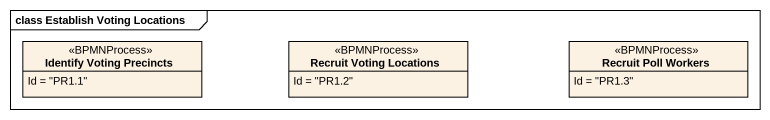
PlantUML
@startuml
mainframe class Establish Voting Locations
hide circle
hide empty members
class "Identify Voting Precincts" as Identify_Voting_Precincts <<BPMNProcess>> {
  Id = "PR1.1"
}
class "Recruit Voting Locations" as Recruit_Voting_Locations <<BPMNProcess>> {
  Id = "PR1.2"
}
class "Recruit Poll Workers" as Recruit_Poll_Workers <<BPMNProcess>> {
  Id = "PR1.3"
}
@enduml
